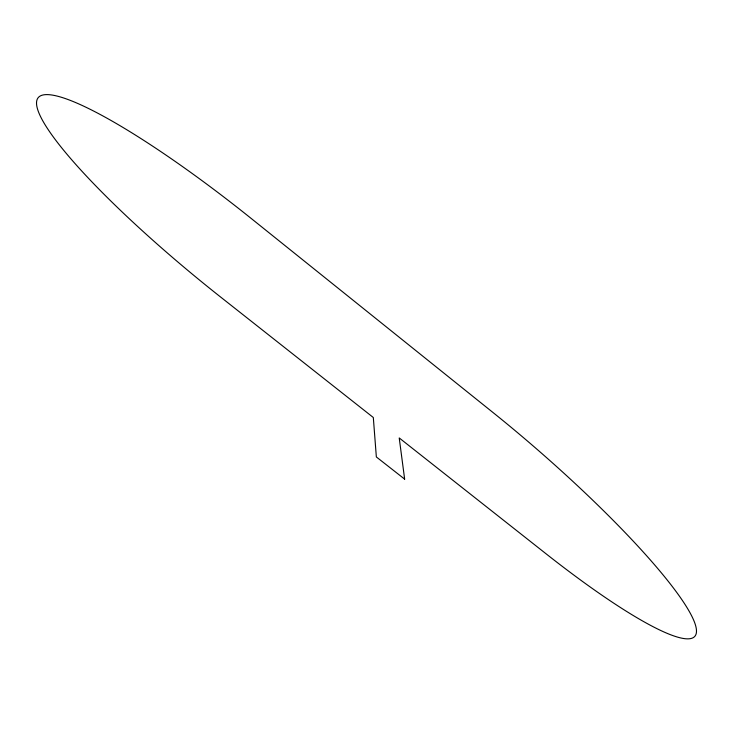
<?xml version="1.0" encoding="UTF-8"?>
<svg xmlns="http://www.w3.org/2000/svg" width="733" height="733" viewBox="0 0 733 733"><rect width="100%" height="100%" fill="white"/><g stroke="black" fill="none" stroke-linecap="round" stroke-linejoin="round"><path stroke-width="1.1" d="M404.643 479.125L376.35 456.952L373.317 417.508L220.78 297.167A248.386 40.223 39 0 1 37.117 99.56A248.386 40.223 39 0 1 251.666 218.837L493.795 413.155A238.601 37.328 41.1 0 1 694.6 622.482A238.601 37.328 41.1 0 1 544.701 552.719L399.219 437.94L404.643 479.125"/></g></svg>
